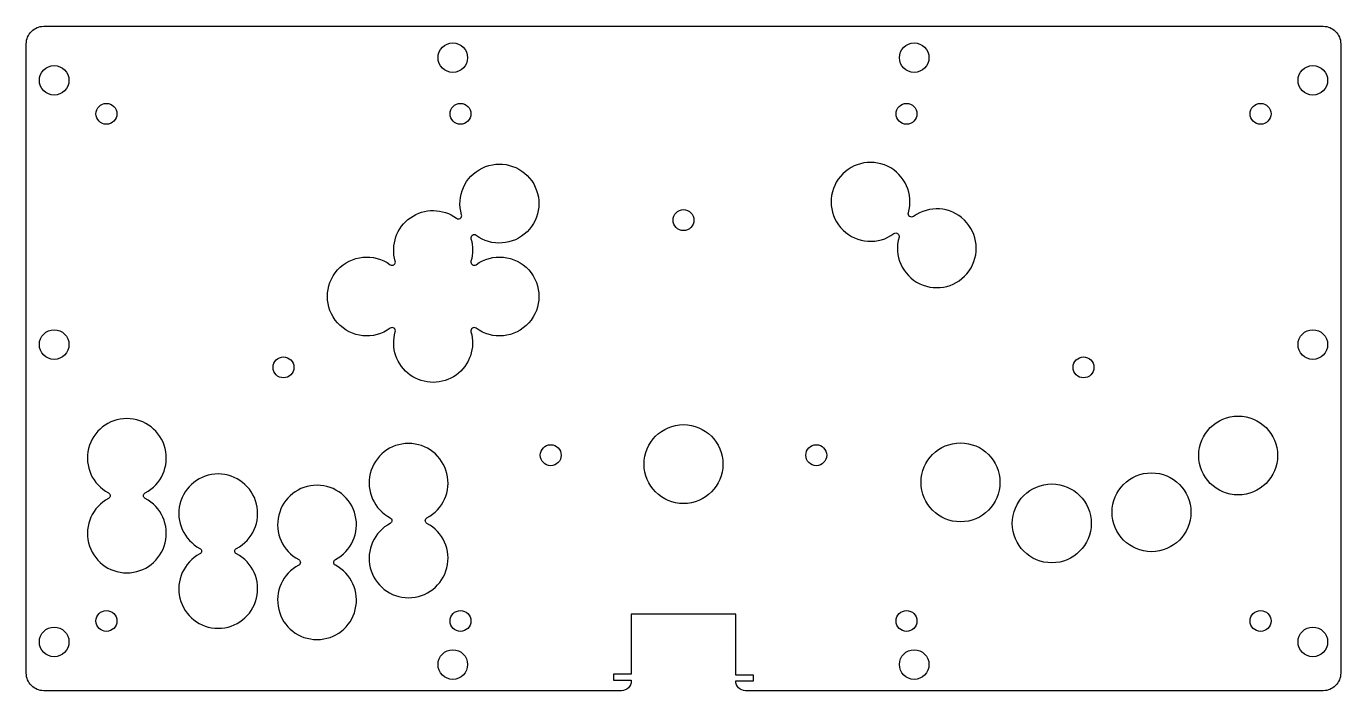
# Model space of a CAD drawing. Header units: millimetres. Extents: x -417 to -40, y 61 to 252.
import ezdxf

# ---------------------------------------------------------------- set-up
doc = ezdxf.new("R2010")
doc.units = ezdxf.units.MM
doc.layers.get('0').update_dxf_attribs({"linetype": 'CONTINUOUS'})

msp = doc.modelspace()

# ---------------------------------------------------------------- linework, layer by layer
for points in [[(-417.2, 246.8, -0.414214), (-412.2, 251.8), (-45, 251.8, -0.414214), (-40, 246.8), (-40, 66.2, -0.414214), (-45, 61.2), (-210.8, 61.2, -0.414214), (-213.6, 64), (-208.5, 64), (-208.5, 65.7), (-213.6, 65.7), (-213.6, 83.2), (-243.6, 83.2), (-243.6, 65.9), (-248.7, 65.9), (-248.7, 64.2), (-243.6, 64.2), (-243.6, 64, -0.414214), (-246.4, 61.2), (-412.2, 61.2, -0.414214), (-417.2, 66.2)], [(-311.31, 184.42, -0.718421), (-293.74, 196.73, 0.321973), (-292.69, 196.71), (-292.63, 196.75, 0.321973), (-292.29, 197.74, -6.102808), (-288.14, 191.82, 0.321973), (-289.19, 191.83), (-289.25, 191.8, 0.321973), (-289.59, 190.81, -0.143992), (-289.59, 184.42, 0.321973), (-289.25, 183.43), (-289.19, 183.39, 0.321973), (-288.14, 183.41, -1.97921), (-288.14, 165.18, 0.321973), (-289.19, 165.19), (-289.25, 165.16, 0.321973), (-289.59, 164.17, -1.336427), (-311.31, 164.17, 0.321973), (-311.66, 165.16), (-311.71, 165.19, 0.321973), (-312.76, 165.18, -1.97921), (-312.76, 183.41, 0.321973), (-311.71, 183.39), (-311.66, 183.43, 0.321973)], [(-168.2, 192.33, -0.321973), (-167.15, 192.34), (-167.1, 192.31, -0.321973), (-166.75, 191.32, 6.102808), (-162.61, 197.23, -0.321973), (-163.66, 197.22), (-163.71, 197.26, -0.321973), (-164.06, 198.25, 6.102808)], [(-383.08, 117.94, 4.05674), (-393.6, 117.94, -0.604488), (-393.6, 116.34, 4.05674), (-383.08, 116.34, -0.604488)], [(-312.75, 110.79, -0.604488), (-312.75, 109.2, 4.05674), (-302.23, 109.2, -0.604488), (-302.23, 110.79, 4.05674)], [(-367.38, 102.03, -0.604488), (-367.38, 100.44, 4.05674), (-356.86, 100.44, -0.604488), (-356.86, 102.03, 4.05674)], [(-339.03, 98.8, -0.604488), (-339.03, 97.21, 4.05674), (-328.51, 97.21, -0.604488), (-328.51, 98.8, 4.05674)]]:
    msp.add_lwpolyline(points, format="xyb", close=True)
for centre, radius in [((-294.8, 242.8), 4.25), ((-162.4, 242.8), 4.25), ((-409.2, 236.3), 4.25), ((-48, 236.3), 4.25), ((-394.2, 226.7), 3), ((-292.6, 226.7), 3), ((-164.6, 226.7), 3), ((-63, 226.7), 3), ((-228.6, 196.2), 3), ((-409.2, 160.5), 4.25), ((-48, 160.5), 4.25), ((-343.4, 153.95), 3), ((-113.8, 153.95), 3), ((-69.43, 128.67), 11.32), ((-228.6, 126.21), 11.32), ((-149.1, 120.97), 11.32), ((-266.7, 128.75), 3), ((-190.5, 128.75), 3), ((-94.29, 112.39), 11.32), ((-122.92, 109.2), 11.32), ((-394.2, 81.2), 3), ((-292.6, 81.2), 3), ((-164.6, 81.2), 3), ((-63, 81.2), 3), ((-409.2, 75.2), 4.25), ((-48, 75.2), 4.25), ((-294.8, 68.7), 4.25), ((-162.4, 68.7), 4.25)]:
    msp.add_circle(centre, radius)

doc.saveas('drawing.dxf')
